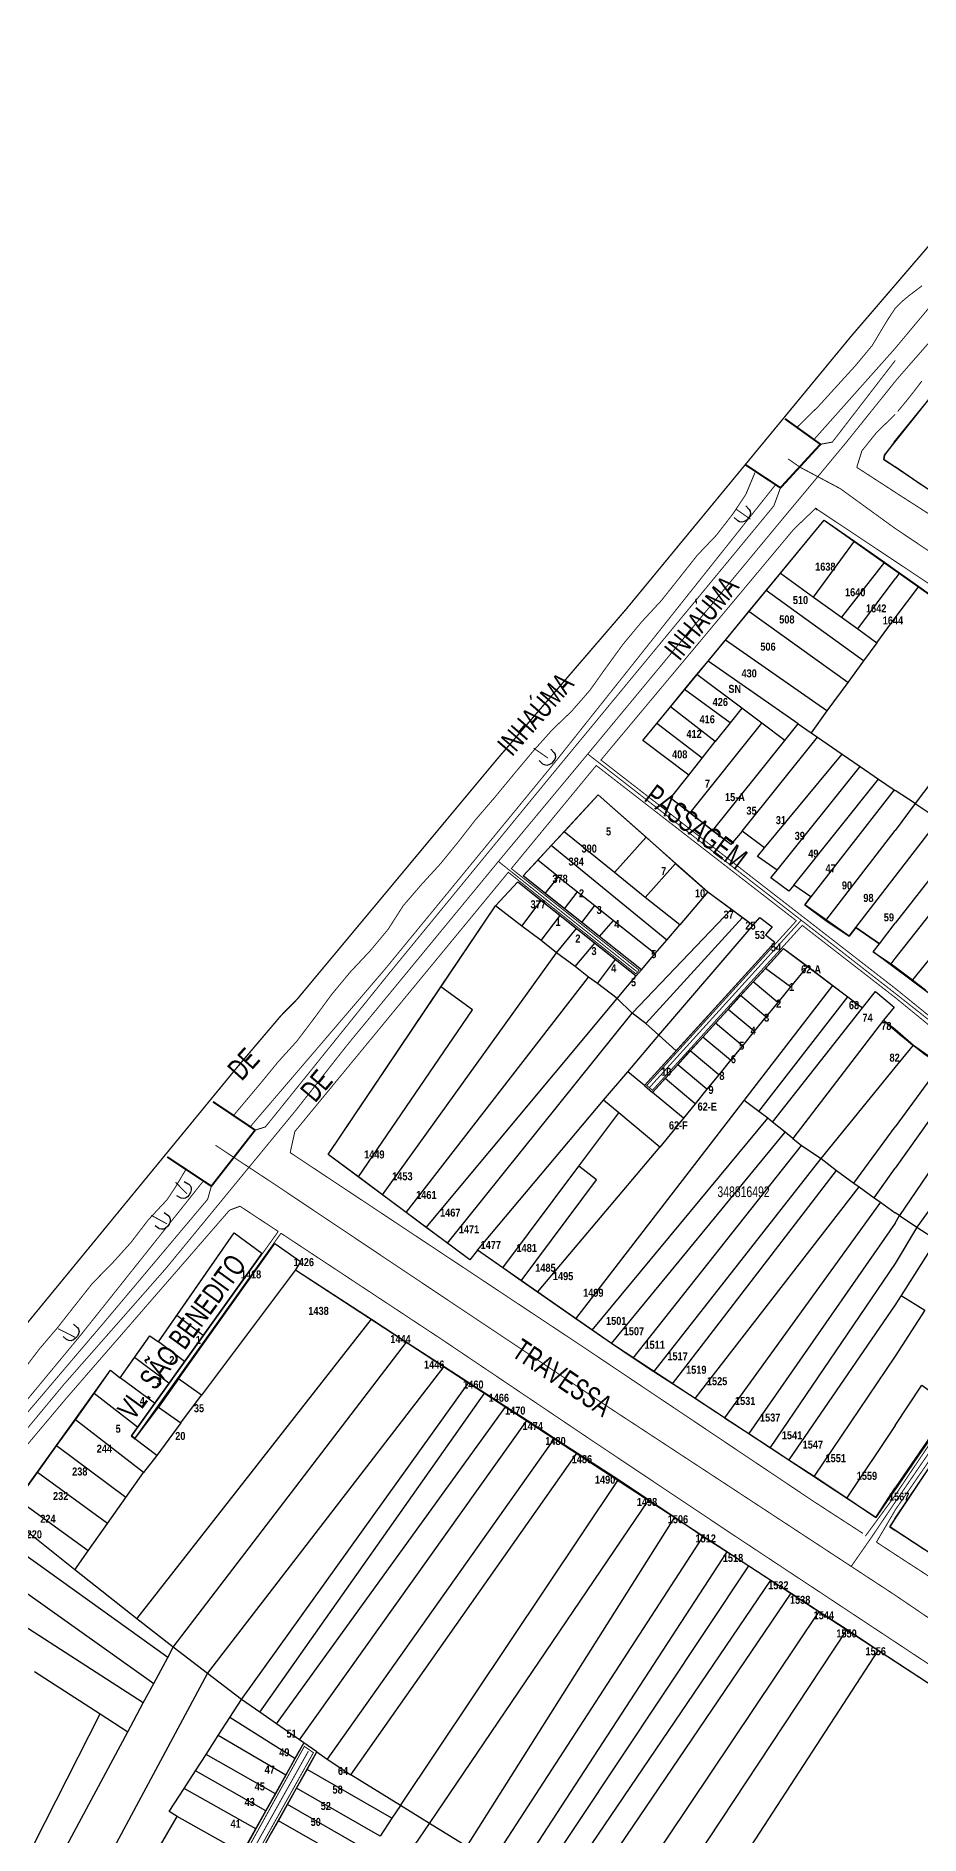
# Model space of a CAD drawing. Extents: x 203136 to 205923, y 4839890 to 4842982.
# Drawn here: x 203316.6 to 203482.3, y 4841082 to 4841419.2 of the extents above; entities that cross this region are included whole.
import ezdxf
from ezdxf.enums import TextEntityAlignment as Align

# ---------------------------------------------------------------- set-up
doc = ezdxf.new("R2010")
doc.units = 0
doc.header["$LTSCALE"] = 1.5
doc.header["$MEASUREMENT"] = 0
doc.linetypes.add('TRACO_13', pattern=[8, 5, -1, 1, -1])
doc.linetypes.add('TRACO_25', pattern=[8, 3, -1, 1, -1, 1, -1])
for name, color, linetype in [('CD_MALHA_LOTES', 40, 'CONTINUOUS'), ('CD_TXT_QUADRA', 7, 'CONTINUOUS'), ('HD-CANAIS', 7, 'CONTINUOUS'), ('HD-CURSO-PERENE', 170, 'CONTINUOUS'), ('HD-TXT-CANAIS', 7, 'CONTINUOUS'), ('LM-LIM-SETOR-FISCAL', 7, 'CONTINUOUS'), ('RU-QUADRAS', 210, 'CONTINUOUS'), ('SV-EIXO-RUA-N-PAV', 6, 'CONTINUOUS'), ('SV-EIXO-RUA-PAV', 20, 'CONTINUOUS'), ('SV-PONTE-BUEIRO', 249, 'CONTINUOUS'), ('SV-RUA-NAO-PAV-S-GUIA-C-GUIA', 7, 'CONTINUOUS'), ('SV-RUA-PAVIM-S-GUIA-C-GUIA', 7, 'CONTINUOUS'), ('SV-TXT-RUA-N-PAV-S-GUIA-C-GUIA', 7, 'CONTINUOUS'), ('SV-TXT-RUA-PAV-S-GUIA-C-GUIA', 7, 'CONTINUOUS'), ('Th_NmrPort', 1, 'CONTINUOUS')]:
    doc.layers.add(name, color=color, linetype=linetype)
doc.styles.add('3488-16-2D_TXTB$0$ARIAL', font='ARIAL.TTF')
doc.styles.add('ARIAL', font='ARIAL.TTF')
doc.styles.get("Standard").update_dxf_attribs({"font": 'swisscbo.ttf'})
doc.linetypes.add('Limite', pattern='A,20,-3,[130,ltypeshp.shx,S=6.35,R=0,X=0,Y=0],-3,20', length=46)

# ---------------------------------------------------------------- blocks, each defined once
blk = doc.blocks.new('COD119', base_point=(203449.96, 4841328.6))
at = {"layer": 'SV-PONTE-BUEIRO'}
blk.add_lwpolyline([(203448.45, 4841326.6), (203448.45, 4841327.433333), (203448.45, 4841327.558333), (203448.575833, 4841327.891667), (203448.8275, 4841328.266667), (203449.205, 4841328.475), (203449.708333, 4841328.6), (203450.211667, 4841328.6), (203450.715, 4841328.475), (203451.0925, 4841328.266667), (203451.344167, 4841327.891667), (203451.47, 4841327.558333), (203451.47, 4841327.433333), (203451.47, 4841326.6)], dxfattribs=at)

msp = doc.modelspace()

# ---------------------------------------------------------------- linework, layer by layer
at = {"layer": 'CD_MALHA_LOTES', "linetype": 'Continuous'}
for p, q in [((203477.47, 4841343.03), (203484.8, 4841352.12)), ((203482.53, 4841335.03), (203477.64, 4841338.39)), ((203477.65, 4841319.14), (203478.47, 4841318.55)), ((203478.47, 4841318.55), (203477.65, 4841317.44)), ((203478.47, 4841318.55), (203482.04, 4841315.98)), ((203477.65, 4841310.13), (203482.04, 4841315.98)), ((203500.06, 4841300.03), (203481.35, 4841275.3)), ((203481.35, 4841275.3), (203477.65, 4841277.74)), ((203481.35, 4841275.3), (203477.64, 4841270.26)), ((203481.35, 4841275.3), (203484.93, 4841272.95)), ((203490.45, 4841269.32), (203477.64, 4841252.91)), ((203477.64, 4841246.23), (203493.97, 4841267.01)), ((203498.51, 4841264.02), (203480.88, 4841242.26)), ((203480.88, 4841242.26), (203483.39, 4841240.35)), ((203477.64, 4841233), (203481.04, 4841230)), ((203477.64, 4841225.84), (203481.04, 4841230)), ((203481.04, 4841230), (203486.16, 4841226.4)), ((203486.16, 4841226.4), (203477.64, 4841214.69)), ((203488.55, 4841222.32), (203477.64, 4841206.96)), ((203496.79, 4841216.86), (203481.704233, 4841195.877161)), ((203481.62, 4841195.76), (203477.64, 4841189.12)), ((203481.704233, 4841195.877161), (203481.62, 4841195.76)), ((203478.74, 4841183.08), (203477.64, 4841181.35)), ((203478.74, 4841183.08), (203483.16, 4841180.35)), ((203483.16, 4841180.35), (203477.64, 4841171.74)), ((203477.64, 4841158.73), (203482.64, 4841166.28))]:
    msp.add_line(p, q, dxfattribs=at)
at = {"layer": 'CD_MALHA_LOTES', "linetype": 'Continuous', "flags": 128}
for points in [[(203477.47, 4841343.03), (203475.64, 4841340.59)], [(203475.64, 4841340.59), (203475.51, 4841339.79)], [(203475.51, 4841339.79), (203477.64, 4841338.39)], [(203456.13, 4841318.5), (203464.3, 4841328.43), (203470.01, 4841324.46)], [(203462.35, 4841314.01), (203470.01, 4841324.46)], [(203470.01, 4841324.46), (203475.62, 4841320.55)], [(203475.62, 4841320.55), (203467.57, 4841310.25)], [(203475.62, 4841320.55), (203477.65, 4841319.14)], [(203453.46, 4841315.24), (203456.13, 4841318.5)], [(203456.13, 4841318.5), (203462.35, 4841314.01)], [(203470.66, 4841308.02), (203477.65, 4841317.44)], [(203450.19, 4841311.27), (203453.46, 4841315.24)], [(203471.72, 4841302.04), (203453.46, 4841315.24)], [(203462.35, 4841314.01), (203467.57, 4841310.25)], [(203445.81, 4841305.94), (203450.19, 4841311.27)], [(203468.75, 4841297.97), (203450.19, 4841311.27)], [(203467.57, 4841310.25), (203470.66, 4841308.02)], [(203470.66, 4841308.02), (203474.22, 4841305.45)], [(203474.22, 4841305.45), (203477.65, 4841310.13)], [(203442.57, 4841302), (203445.81, 4841305.94)], [(203464.85, 4841292.66), (203445.81, 4841305.94)], [(203474.22, 4841305.45), (203471.72, 4841302.04)], [(203440.49, 4841299.47), (203442.57, 4841302)], [(203459.45, 4841290.26), (203442.57, 4841302)], [(203471.72, 4841302.04), (203468.75, 4841297.97)], [(203438.16, 4841296.65), (203440.49, 4841299.47)], [(203448.88, 4841293.21), (203440.49, 4841299.47)], [(203468.75, 4841297.97), (203464.85, 4841292.66)], [(203432.94, 4841290.29), (203435.52, 4841293.43)], [(203435.52, 4841293.43), (203438.16, 4841296.65)], [(203443.92, 4841286.93), (203435.52, 4841293.43)], [(203446.7, 4841290.44), (203438.16, 4841296.65)], [(203430.31, 4841287.09), (203432.94, 4841290.29)], [(203441.44, 4841283.78), (203432.94, 4841290.29)], [(203439.18, 4841273.57), (203452.65, 4841290.4)], [(203446.7, 4841290.44), (203443.92, 4841286.93)], [(203448.88, 4841293.21), (203446.7, 4841290.44)], [(203452.65, 4841290.4), (203448.88, 4841293.21)], [(203456.96, 4841287.15), (203452.65, 4841290.4)], [(203456.96, 4841287.15), (203459.45, 4841290.26)], [(203459.45, 4841290.26), (203461.87, 4841288.58)], [(203464.85, 4841292.66), (203461.87, 4841288.58)], [(203438.94, 4841280.62), (203430.31, 4841287.09)], [(203441.44, 4841283.78), (203443.92, 4841286.93)], [(203443.42, 4841270.21), (203456.96, 4841287.15)], [(203448.93, 4841270.15), (203463.05, 4841287.76)], [(203461.87, 4841288.58), (203463.05, 4841287.76)], [(203463.05, 4841287.76), (203467.67, 4841284.59)], [(203438.94, 4841280.62), (203441.44, 4841283.78)], [(203453.16, 4841266.98), (203467.67, 4841284.59)], [(203467.67, 4841284.59), (203471.07, 4841282.26)], [(203435.52, 4841276.29), (203438.94, 4841280.62)], [(203455.5, 4841262.8), (203471.07, 4841282.26)], [(203471.07, 4841282.26), (203474.5, 4841279.9)], [(203415.58, 4841270.03), (203421.95, 4841276.93)], [(203421.95, 4841276.93), (203430.94, 4841268.98)], [(203458.61, 4841260.03), (203474.5, 4841279.9)], [(203477.41, 4841277.9), (203461.85, 4841257.8)], [(203474.5, 4841279.9), (203477.41, 4841277.9)], [(203477.41, 4841277.9), (203477.65, 4841277.74)], [(203439.18, 4841273.57), (203435.52, 4841276.29)], [(203443.42, 4841270.21), (203439.18, 4841273.57)], [(203413.16, 4841267.41), (203415.58, 4841270.03)], [(203425.02, 4841262.35), (203415.58, 4841270.03)], [(203446.82, 4841267.65), (203443.42, 4841270.21)], [(203448.93, 4841270.15), (203446.82, 4841267.65)], [(203453.16, 4841266.98), (203448.93, 4841270.15)], [(203464.63, 4841253.41), (203477.64, 4841270.26)], [(203410.64, 4841264.69), (203413.16, 4841267.41)], [(203434.82, 4841249.7), (203413.16, 4841267.41)], [(203425.02, 4841262.35), (203430.94, 4841268.98)], [(203430.94, 4841268.98), (203436.47, 4841264.09)], [(203451.84, 4841265.38), (203453.16, 4841266.98)], [(203407.92, 4841261.74), (203410.64, 4841264.69)], [(203414.55, 4841261.58), (203410.64, 4841264.69)], [(203430.79, 4841257.71), (203436.47, 4841264.09)], [(203436.47, 4841264.09), (203442.53, 4841258.73)], [(203455.5, 4841262.8), (203451.84, 4841265.38)], [(203402.73, 4841256.12), (203406.9, 4841260.63)], [(203406.9, 4841260.63), (203411.26, 4841257.16)], [(203412.06, 4841258.45), (203407.92, 4841261.74)], [(203412.06, 4841258.45), (203414.55, 4841261.58)], [(203414.55, 4841261.58), (203418.12, 4841258.74)], [(203430.79, 4841257.71), (203425.02, 4841262.35)], [(203454.33, 4841261.35), (203455.5, 4841262.8)], [(203457.73, 4841258.86), (203454.33, 4841261.35)], [(203458.61, 4841260.03), (203457.73, 4841258.86)], [(203461.85, 4841257.8), (203458.61, 4841260.03)], [(203470.26, 4841252.09), (203477.64, 4841261.65)], [(203407.66, 4841252.29), (203411.26, 4841257.16)], [(203411.26, 4841257.16), (203414.84, 4841254.32)], [(203415.65, 4841255.59), (203412.06, 4841258.45)], [(203415.65, 4841255.59), (203418.12, 4841258.74)], [(203418.12, 4841258.74), (203421.34, 4841256.19)], [(203437.28, 4841252.57), (203430.79, 4841257.71)], [(203442.53, 4841258.73), (203437.28, 4841252.57)], [(203442.53, 4841258.73), (203446.93, 4841255.51)], [(203461.85, 4841257.8), (203460.71, 4841256.33)], [(203392.5, 4841240.93), (203402.73, 4841256.12)], [(203407.66, 4841252.29), (203402.73, 4841256.12)], [(203411.27, 4841249.63), (203414.84, 4841254.32)], [(203414.84, 4841254.32), (203417.94, 4841251.86)], [(203418.9, 4841253.01), (203415.65, 4841255.59)], [(203418.9, 4841253.01), (203421.34, 4841256.19)], [(203422.24, 4841250.36), (203418.9, 4841253.01)], [(203421.34, 4841256.19), (203424.84, 4841253.4)], [(203422.24, 4841250.36), (203424.84, 4841253.4)], [(203424.84, 4841253.4), (203432.67, 4841247.18)], [(203428.36, 4841235.99), (203446.93, 4841255.51)], [(203430.89, 4841234.05), (203449.03, 4841253.96)], [(203446.93, 4841255.51), (203449.03, 4841253.96)], [(203449.03, 4841253.96), (203451, 4841252.5)], [(203451, 4841252.5), (203452.24, 4841253.96)], [(203452.24, 4841253.96), (203454.57, 4841252.19)], [(203460.71, 4841256.33), (203464.63, 4841253.41)], [(203464.63, 4841253.41), (203468.99, 4841250.46)], [(203411.27, 4841249.63), (203407.66, 4841252.29)], [(203414.16, 4841247.31), (203411.27, 4841249.63)], [(203414.16, 4841247.31), (203417.94, 4841251.86)], [(203417.94, 4841251.86), (203421.36, 4841249.14)], [(203430.07, 4841244.13), (203422.24, 4841250.36)], [(203432.67, 4841247.18), (203434.82, 4841249.7)], [(203433.36, 4841231.87), (203451, 4841252.5)], [(203434.82, 4841249.7), (203437.28, 4841252.57)], [(203454.57, 4841252.19), (203453.3, 4841250.67)], [(203453.3, 4841250.67), (203455.06, 4841249.33)], [(203468.99, 4841250.46), (203470.26, 4841252.09)], [(203470.26, 4841252.09), (203474.7, 4841249.03)], [(203474.7, 4841249.03), (203477.64, 4841252.91)], [(203381.55, 4841201.97), (203414.16, 4841247.31)], [(203417.69, 4841244.75), (203414.16, 4841247.31)], [(203417.69, 4841244.75), (203421.36, 4841249.14)], [(203421.36, 4841249.14), (203425.22, 4841246.07)], [(203430.07, 4841244.13), (203432.67, 4841247.18)], [(203455.06, 4841249.33), (203436.57, 4841228.96)], [(203453.3, 4841244.41), (203456.68, 4841248.13)], [(203456.68, 4841248.13), (203461.17, 4841244.84)], [(203473.53, 4841247.5), (203474.7, 4841249.03)], [(203473.53, 4841247.5), (203476.89, 4841245.23)], [(203476.89, 4841245.23), (203477.64, 4841246.23)], [(203420.15, 4841242.75), (203417.69, 4841244.75)], [(203421.86, 4841241.58), (203425.22, 4841246.07)], [(203425.22, 4841246.07), (203429.1, 4841242.99)], [(203425.5, 4841238.77), (203429.1, 4841242.99)], [(203429.1, 4841242.99), (203430.07, 4841244.13)], [(203451.02, 4841241.9), (203453.3, 4841244.41)], [(203458, 4841240.96), (203453.3, 4841244.41)], [(203461.17, 4841244.84), (203458, 4841240.96)], [(203461.17, 4841244.84), (203465.95, 4841241.21)], [(203476.89, 4841245.23), (203477.64, 4841244.73)], [(203377.05, 4841205.33), (203371.38, 4841209.55), (203392.5, 4841240.93)], [(203385.97, 4841198.68), (203420.15, 4841242.75)], [(203398.39, 4841236.65), (203392.5, 4841240.93)], [(203421.86, 4841241.58), (203420.15, 4841242.75)], [(203425.5, 4841238.77), (203421.86, 4841241.58)], [(203448.66, 4841239.3), (203451.02, 4841241.9)], [(203449.32, 4841219.63), (203465.95, 4841241.21)], [(203455.63, 4841238.04), (203451.02, 4841241.9)], [(203458, 4841240.96), (203455.63, 4841238.04)], [(203465.95, 4841241.21), (203468.75, 4841239.09)], [(203471.51, 4841237), (203473.92, 4841240.06), (203477.43, 4841237.11), (203475.42, 4841234.68)], [(203377.05, 4841205.33), (203398.39, 4841236.65)], [(203389.74, 4841195.87), (203425.5, 4841238.77)], [(203428.36, 4841235.99), (203425.5, 4841238.77)], [(203443.95, 4841234.12), (203446.31, 4841236.71)], [(203446.31, 4841236.71), (203448.66, 4841239.3)], [(203451.21, 4841232.62), (203446.31, 4841236.71)], [(203453.42, 4841235.33), (203448.66, 4841239.3)], [(203452.1, 4841217.56), (203468.75, 4841239.09)], [(203455.63, 4841238.04), (203453.42, 4841235.33)], [(203454.67, 4841215.59), (203471.51, 4841237)], [(203468.75, 4841239.09), (203471.51, 4841237)], [(203393.74, 4841192.88), (203428.36, 4841235.99)], [(203430.89, 4841234.05), (203428.36, 4841235.99)], [(203433.36, 4841231.87), (203430.89, 4841234.05)], [(203441.6, 4841231.53), (203443.95, 4841234.12)], [(203449, 4841229.91), (203443.95, 4841234.12)], [(203453.42, 4841235.33), (203451.21, 4841232.62)], [(203475.42, 4841234.68), (203458.44, 4841212.54)], [(203475.42, 4841234.68), (203477.64, 4841233)], [(203427.52, 4841225.04), (203433.36, 4841231.87)], [(203436.57, 4841228.96), (203433.36, 4841231.87)], [(203439.24, 4841228.93), (203441.6, 4841231.53)], [(203446.79, 4841227.19), (203441.6, 4841231.53)], [(203449, 4841229.91), (203446.79, 4841227.19)], [(203451.21, 4841232.62), (203449, 4841229.91)], [(203436.57, 4841228.96), (203430.64, 4841222.44)], [(203434.53, 4841223.75), (203436.89, 4841226.34)], [(203436.89, 4841226.34), (203439.24, 4841228.93)], [(203442.36, 4841221.77), (203436.89, 4841226.34)], [(203444.57, 4841224.48), (203439.24, 4841228.93)], [(203446.79, 4841227.19), (203444.57, 4841224.48)], [(203422.98, 4841219.72), (203427.52, 4841225.04)], [(203430.64, 4841222.44), (203427.52, 4841225.04)], [(203432.18, 4841221.15), (203434.53, 4841223.75)], [(203440.15, 4841219.05), (203434.53, 4841223.75)], [(203444.57, 4841224.48), (203442.36, 4841221.77)], [(203463.74, 4841208.76), (203477.64, 4841225.84)], [(203399.34, 4841191.59), (203422.98, 4841219.72)], [(203417.79, 4841178.71), (203449.32, 4841219.63)], [(203425.84, 4841217.33), (203422.98, 4841219.72)], [(203430.64, 4841222.44), (203432.18, 4841221.15)], [(203437.94, 4841216.34), (203432.18, 4841221.15)], [(203442.36, 4841221.77), (203440.15, 4841219.05)], [(203452.1, 4841217.56), (203449.32, 4841219.63)], [(203418.37, 4841207.35), (203425.84, 4841217.33)], [(203420.85, 4841176.58), (203453.79, 4841216.31)], [(203433.52, 4841210.91), (203425.84, 4841217.33)], [(203437.94, 4841216.34), (203433.52, 4841210.91)], [(203440.15, 4841219.05), (203437.94, 4841216.34)], [(203453.79, 4841216.31), (203452.1, 4841217.56)], [(203454.67, 4841215.59), (203453.79, 4841216.31)], [(203424.44, 4841174.07), (203457.04, 4841213.68)], [(203457.04, 4841213.68), (203454.67, 4841215.59)], [(203458.44, 4841212.54), (203457.04, 4841213.68)], [(203458.44, 4841212.54), (203460.06, 4841211.23)], [(203469.88, 4841204.17), (203477.64, 4841214.69)], [(203410.61, 4841183.72), (203433.52, 4841210.91)], [(203428.52, 4841171.34), (203460.06, 4841211.23)], [(203460.06, 4841211.23), (203463.74, 4841208.76)], [(203404.09, 4841188.27), (203418.37, 4841207.35)], [(203421.68, 4841204.75), (203418.37, 4841207.35)], [(203432.38, 4841168.82), (203463.74, 4841208.76)], [(203435.92, 4841166.52), (203466.61, 4841206.52)], [(203463.74, 4841208.76), (203466.61, 4841206.52)], [(203466.61, 4841206.52), (203469.88, 4841204.17)], [(203473.7, 4841201.43), (203477.64, 4841206.96)], [(203381.55, 4841201.97), (203377.05, 4841205.33)], [(203407.55, 4841185.86), (203421.68, 4841204.75)], [(203440.15, 4841163.76), (203470.86, 4841203.47)], [(203469.88, 4841204.17), (203470.86, 4841203.47)], [(203470.86, 4841203.47), (203473.7, 4841201.43)], [(203385.97, 4841198.68), (203381.55, 4841201.97)], [(203474.9, 4841200.56), (203445.67, 4841160.16)], [(203473.7, 4841201.43), (203474.9, 4841200.56)], [(203474.9, 4841200.56), (203477.64, 4841198.59)], [(203389.74, 4841195.87), (203385.97, 4841198.68)], [(203393.74, 4841192.88), (203389.74, 4841195.87)], [(203477.64, 4841196.65), (203450.18, 4841157.22)], [(203342.98, 4841179.32), (203353.75, 4841194.83)], [(203343.35, 4841167.47), (203361.38, 4841192.83)], [(203353.75, 4841194.83), (203358.97, 4841191.01)], [(203361.38, 4841192.83), (203366.21, 4841189.45)], [(203397.93, 4841189.77), (203393.74, 4841192.88)], [(203358.97, 4841191.01), (203347.94, 4841175.61)], [(203366.21, 4841189.45), (203365.22, 4841187.89)], [(203399.34, 4841191.59), (203397.93, 4841189.77)], [(203404.09, 4841188.27), (203399.34, 4841191.59)], [(203477.64, 4841189.12), (203454.2, 4841154.6)], [(203365.22, 4841187.89), (203347.64, 4841164.42)], [(203365.22, 4841187.89), (203379.49, 4841178.63)], [(203407.55, 4841185.86), (203404.09, 4841188.27)], [(203410.61, 4841183.72), (203407.55, 4841185.86)], [(203417.79, 4841178.71), (203410.61, 4841183.72)], [(203339.55, 4841174.39), (203342.98, 4841179.32)], [(203347.94, 4841175.61), (203342.98, 4841179.32)], [(203477.64, 4841181.35), (203457.71, 4841152.31)], [(203335.08, 4841171.48), (203337.95, 4841175.53)], [(203335.51, 4841122.49), (203379.49, 4841178.63)], [(203337.95, 4841175.53), (203339.55, 4841174.39)], [(203347.94, 4841175.61), (203344.45, 4841170.73)], [(203379.49, 4841178.63), (203386.06, 4841174.37)], [(203420.85, 4841176.58), (203417.79, 4841178.71)], [(203424.44, 4841174.07), (203420.85, 4841176.58)], [(203344.45, 4841170.73), (203339.55, 4841174.39)], [(203342.33, 4841117.2), (203386.06, 4841174.37)], [(203386.06, 4841174.37), (203393.12, 4841169.79)], [(203428.52, 4841171.34), (203424.44, 4841174.07)], [(203327.49, 4841164.71), (203330.59, 4841169.09)], [(203330.59, 4841169.09), (203332.37, 4841167.64)], [(203332.37, 4841167.64), (203335.08, 4841171.48)], [(203341.53, 4841166.65), (203335.08, 4841171.48)], [(203344.45, 4841170.73), (203341.53, 4841166.65)], [(203348.75, 4841112.23), (203393.12, 4841169.79)], [(203393.12, 4841169.79), (203397.72, 4841166.8)], [(203432.38, 4841168.82), (203428.52, 4841171.34)], [(203435.92, 4841166.52), (203432.38, 4841168.82)], [(203477.64, 4841171.74), (203462.42, 4841149.24)], [(203338.84, 4841162.89), (203332.37, 4841167.64)], [(203341.53, 4841166.65), (203338.84, 4841162.89)], [(203343.35, 4841167.47), (203339.57, 4841162.19)], [(203347.64, 4841164.42), (203343.35, 4841167.47)], [(203355.13, 4841107.37), (203397.72, 4841166.8)], [(203397.72, 4841166.8), (203400.7, 4841164.87)], [(203440.15, 4841163.76), (203435.92, 4841166.52)], [(203324.02, 4841159.81), (203327.49, 4841164.71)], [(203335.64, 4841158.42), (203327.49, 4841164.71)], [(203335.17, 4841156.26), (203339.57, 4841162.19)], [(203338.84, 4841162.89), (203335.64, 4841158.42)], [(203339.57, 4841162.19), (203343.74, 4841159.22)], [(203343.74, 4841159.22), (203347.64, 4841164.42)], [(203358.56, 4841104.99), (203400.7, 4841164.87)], [(203361.67, 4841102.83), (203404.64, 4841162.31)], [(203400.7, 4841164.87), (203404.64, 4841162.31)], [(203404.64, 4841162.31), (203408.65, 4841159.71)], [(203445.67, 4841160.16), (203440.15, 4841163.76)], [(203320.47, 4841154.89), (203324.02, 4841159.81)], [(203336.79, 4841149.95), (203324.02, 4841159.81)], [(203343.74, 4841159.22), (203339.24, 4841153.12)], [(203366, 4841099.82), (203408.65, 4841159.71)], [(203408.65, 4841159.71), (203413.79, 4841156.38)], [(203445.67, 4841160.16), (203450.18, 4841157.22)], [(203477.64, 4841158.73), (203468.58, 4841145.17)], [(203335.64, 4841158.42), (203334.47, 4841156.79)], [(203334.47, 4841156.79), (203335.17, 4841156.26)], [(203339.24, 4841153.12), (203335.17, 4841156.26)], [(203413.79, 4841156.38), (203371.21, 4841096.21)], [(203413.79, 4841156.38), (203418.06, 4841153.6)], [(203450.18, 4841157.22), (203454.2, 4841154.6)], [(203316.89, 4841149.93), (203320.47, 4841154.89)], [(203333.48, 4841145.24), (203320.47, 4841154.89)], [(203339.24, 4841153.12), (203336.79, 4841149.95)], [(203375.6, 4841093.25), (203418.06, 4841153.6)], [(203418.06, 4841153.6), (203425.78, 4841148.59)], [(203454.2, 4841154.6), (203457.71, 4841152.31)], [(203457.71, 4841152.31), (203462.42, 4841149.24)], [(203313.2, 4841144.81), (203316.89, 4841149.93)], [(203330.02, 4841140.37), (203316.89, 4841149.93)], [(203333.48, 4841145.24), (203336.79, 4841149.95)], [(203384.9, 4841087.52), (203425.78, 4841148.59)], [(203425.78, 4841148.59), (203431.48, 4841144.77)], [(203462.42, 4841149.24), (203468.58, 4841145.17)], [(203330.02, 4841140.37), (203333.48, 4841145.24)], [(203468.58, 4841145.17), (203473.99, 4841141.5)], [(203473.99, 4841141.5), (203477.64, 4841147.03)], [(203323.87, 4841131.68), (203311.11, 4841141.91)], [(203326.4, 4841135.26), (203313.2, 4841144.81)], [(203390.37, 4841084.15), (203431.48, 4841144.77)], [(203431.48, 4841144.77), (203436.31, 4841141.52)], [(203341.3, 4841115.27), (203308.74, 4841138.63)], [(203326.4, 4841135.26), (203330.02, 4841140.37)], [(203397.36, 4841079.84), (203436.31, 4841141.52)], [(203436.31, 4841141.52), (203441.66, 4841137.93)], [(203477.59, 4841141.21), (203476.6, 4841139.74)], [(203476.6, 4841139.74), (203477.64, 4841139.03)], [(203323.87, 4841131.68), (203326.4, 4841135.26)], [(203402.09, 4841076.93), (203441.66, 4841137.93)], [(203406.53, 4841074.18), (203446.14, 4841135.04)], [(203441.66, 4841137.93), (203446.14, 4841135.04)], [(203446.14, 4841135.04), (203450.19, 4841132.42)], [(203305.27, 4841134.13), (203338.69, 4841110.4)], [(203335.51, 4841122.49), (203323.87, 4841131.68)], [(203410.04, 4841072.02), (203450.19, 4841132.42)], [(203450.19, 4841132.42), (203454.35, 4841129.73)], [(203336.73, 4841106.75), (203301.62, 4841129.37)], [(203413.62, 4841069.67), (203454.35, 4841129.73)], [(203454.35, 4841129.73), (203458.13, 4841127.28)], [(203417.35, 4841067.16), (203458.13, 4841127.28)], [(203458.13, 4841127.28), (203463.41, 4841123.88)], [(203342.33, 4841117.2), (203335.51, 4841122.49)], [(203422.89, 4841063.44), (203463.41, 4841123.88)], [(203463.41, 4841123.88), (203468.64, 4841120.51)], [(203428.45, 4841059.7), (203468.64, 4841120.51)], [(203468.64, 4841120.51), (203474.45, 4841116.61)], [(203338.69, 4841110.4), (203341.3, 4841115.27)], [(203341.3, 4841115.27), (203342.33, 4841117.2)], [(203348.75, 4841112.23), (203342.33, 4841117.2)], [(203474.45, 4841116.61), (203439.02, 4841062.15)], [(203474.45, 4841116.61), (203498.002256, 4841101.172595)], [(203315.65, 4841050.55), (203348.75, 4841112.23)], [(203316.34, 4841112.62), (203328.62, 4841104.68)], [(203355.13, 4841107.37), (203348.75, 4841112.23)], [(203336.73, 4841106.75), (203338.69, 4841110.4)], [(203305.94, 4841060.13), (203328.62, 4841104.68)], [(203328.62, 4841104.68), (203333.82, 4841101.33)], [(203333.82, 4841101.33), (203336.73, 4841106.75)], [(203352.96, 4841104), (203355.13, 4841107.37)], [(203358.56, 4841104.99), (203355.13, 4841107.37)], [(203361.67, 4841102.83), (203358.56, 4841104.99)], [(203310.52, 4841057.91), (203333.82, 4841101.33)], [(203350.78, 4841100.62), (203352.96, 4841104)], [(203365.14, 4841096.31), (203352.96, 4841104)], [(203366, 4841099.82), (203361.67, 4841102.83)], [(203348.49, 4841097.07), (203350.78, 4841100.62)], [(203363.42, 4841093.2), (203350.78, 4841100.62)], [(203366.79, 4841099.27), (203365.14, 4841096.31)], [(203366.79, 4841099.27), (203366, 4841099.82)], [(203369.25, 4841097.56), (203366.79, 4841099.27)], [(203346.52, 4841094), (203348.49, 4841097.07)], [(203361.48, 4841089.7), (203348.49, 4841097.07)], [(203365.14, 4841096.31), (203363.42, 4841093.2)], [(203367.41, 4841094.27), (203369.25, 4841097.56)], [(203369.25, 4841097.56), (203371.21, 4841096.21)], [(203371.21, 4841096.21), (203375.6, 4841093.25)], [(203344.39, 4841090.71), (203346.52, 4841094)], [(203359.71, 4841086.51), (203346.52, 4841094)], [(203363.42, 4841093.2), (203361.48, 4841089.7)], [(203365.46, 4841090.77), (203367.41, 4841094.27)], [(203383.32, 4841085.13), (203367.41, 4841094.27)], [(203384.9, 4841087.52), (203375.6, 4841093.25)], [(203341.6, 4841086.37), (203344.39, 4841090.71)], [(203357.83, 4841083.14), (203344.39, 4841090.71)], [(203361.48, 4841089.7), (203359.71, 4841086.51)], [(203363.76, 4841087.72), (203365.46, 4841090.77)], [(203381.12, 4841081.78), (203365.46, 4841090.77)], [(203334.62, 4841070.92), (203343.07, 4841085.47)], [(203343.07, 4841085.47), (203341.6, 4841086.37)], [(203355.3, 4841078.57), (203343.07, 4841085.47)], [(203359.71, 4841086.51), (203357.83, 4841083.14)], [(203360.34, 4841081.61), (203362.05, 4841084.66)], [(203362.05, 4841084.66), (203363.76, 4841087.72)], [(203377.27, 4841075.92), (203362.05, 4841084.66)], [(203379.2, 4841078.85), (203363.76, 4841087.72)], [(203383.32, 4841085.13), (203381.12, 4841081.78)], [(203384.9, 4841087.52), (203383.32, 4841085.13)], [(203390.37, 4841084.15), (203384.9, 4841087.52)], [(203357.83, 4841083.14), (203355.3, 4841078.57)], [(203387.56, 4841080.01), (203390.37, 4841084.15)], [(203397.36, 4841079.84), (203390.37, 4841084.15)]]:
    msp.add_lwpolyline(points, dxfattribs=at)
at = {"layer": 'CD_MALHA_LOTES', "linetype": 'Continuous'}
for points in [[(203482.04, 4841315.98), (203491.19, 4841309.41), (203489.49, 4841306.86), (203500.06, 4841300.03)], [(203477.64, 4841261.65), (203485.88, 4841272.32)], [(203477.64, 4841244.73), (203480.88, 4841242.26)], [(203492.92, 4841219.42), (203478.42, 4841198.08)], [(203478.42, 4841198.08), (203477.64, 4841198.59)], [(203477.64, 4841196.65), (203478.42, 4841198.08)], [(203478.42, 4841198.08), (203481.704233, 4841195.877161)], [(203481.704233, 4841195.877161), (203485.35, 4841193.51)], [(203485.35, 4841193.51), (203478.74, 4841183.08)], [(203482.64, 4841166.28), (203488.11, 4841162.36), (203477.64, 4841147.03)], [(203477.59, 4841141.21), (203489, 4841158.26)], [(203483.05, 4841135.51), (203477.64, 4841139.03)]]:
    msp.add_lwpolyline(points, dxfattribs=at)
at = {"layer": 'HD-CANAIS', "const_width": 0.18}
msp.add_lwpolyline([(203477.646172, 4841360.651328), (203521.431461, 4841413.041139), (203546.201511, 4841442.314835), (203560.94, 4841456.42)], dxfattribs=at)
at = {"layer": 'HD-CANAIS', "linetype": 'Continuous', "const_width": 0.18}
for points in [[(203462.49, 4841343.62), (203477.65, 4841360.65)], [(203455.15, 4841334.98), (203414.01, 4841283.22), (203382.09, 4841244.34), (203356.81, 4841214.78)], [(203447.81, 4841330.48), (203450.5, 4841328.6)], [(203409.88, 4841285.69), (203412.57, 4841283.81)], [(203347.86, 4841204.4), (203324.99, 4841175.67), (203293.54, 4841137.68), (203260.43, 4841097.71), (203249.73, 4841085.54)], [(203344.92, 4841202.17), (203342.77, 4841204.33)], [(203341.16, 4841196.52), (203338.2, 4841198.14)], [(203323.94, 4841175.27), (203320.71, 4841176.89)]]:
    msp.add_lwpolyline(points, dxfattribs=at)
at = {"layer": 'HD-CURSO-PERENE', "const_width": 0.18}
msp.add_lwpolyline([(203482.668008, 4841372.353722), (203481.472692, 4841371.444019), (203480.27373, 4841370.537413), (203478.85, 4841369.36), (203477.65, 4841368.15)], dxfattribs=at)
at = {"layer": 'HD-CURSO-PERENE', "linetype": 'Continuous', "const_width": 0.18}
for points in [[(203477.65, 4841368.15), (203476.19, 4841365.93), (203473.32, 4841361.15), (203470.14, 4841357.33), (203463.27, 4841349.78), (203459.22, 4841345.81)], [(203353.67, 4841216.88), (203358.55, 4841222.69), (203362.01, 4841226.91), (203365.5, 4841230.76), (203368.84, 4841235.18), (203372.08, 4841239.59), (203375.52, 4841243.73), (203379.28, 4841247.74), (203382.6, 4841251.72), (203385.42, 4841256.13), (203388.84, 4841260.11), (203392.4, 4841264), (203395.79, 4841268.16), (203398.97, 4841272.25), (203402.64, 4841276.52), (203406.41, 4841281.1), (203409.86, 4841285.21), (203413.37, 4841289.13), (203417.01, 4841292.62), (203420.45, 4841296.57), (203423.35, 4841300.65), (203426.59, 4841305.11), (203430.14, 4841309.38), (203433.84, 4841313.38), (203437.25, 4841317.67), (203440.53, 4841321.83), (203444.1, 4841325.57), (203447.24, 4841329.62), (203449.66, 4841333.28), (203451.36, 4841337.34)], [(203344.72, 4841206.74), (203342.72, 4841203.36), (203341.19, 4841201.06), (203337.66, 4841197.27), (203334.41, 4841193.03), (203330.93, 4841189.17), (203327.19, 4841185.37), (203323.77, 4841181.05), (203320.67, 4841177.09), (203317.16, 4841172.96), (203313.81, 4841168.54)]]:
    msp.add_lwpolyline(points, dxfattribs=at)
at = {"layer": 'LM-LIM-SETOR-FISCAL', "linetype": 'Limite', "ltscale": 0.1, "flags": 128}
for points in [[(203469.377234, 4841362.89061, 0.25, 0.25, 0), (203519.491753, 4841421.251163, 0.25, 0.25, 0), (203539.040039, 4841445.453803, 0.25, 0.25, 0), (203552.611299, 4841461.387824, 0.25, 0.25, 0), (203566.238133, 4841484.68956, 0.25, 0.25, 0), (203609.99, 4841529.19, 0.25, 0.25, 0), (203632, 4841555.03, 0.25, 0.25, 0), (203660.44, 4841587.64, 0.25, 0.25, 0), (203674.06, 4841602.04, 0.25, 0.25, 0), (203710.04, 4841645.13, 0.25, 0.25, 0), (203742.06, 4841682.63, 0.25, 0.25, 0), (203749.59, 4841692.3, 0.25, 0.25, 0), (203765.8, 4841714.59, 0.25, 0.25, 0), (203770.437717, 4841723.305383, 0.25, 0.25, 0), (203714.413653, 4841762.64358, 0.25, 0.25, 0), (203723.585168, 4841777.541949, 0.25, 0.25, 0), (203744.064325, 4841808.260684, 0.25, 0.25, 0), (203754.769339, 4841823.620052, 0.25, 0.25, 0), (203763.612611, 4841832.928759, 0.25, 0.25, 0), (203773.572638, 4841842.432366, 0.25, 0.25, 0), (203784.091768, 4841852.942481, 0.25, 0.25, 0), (203799.86552, 4841866.904972, 0.25, 0.25, 0), (203809.371409, 4841877.624378, 0.25, 0.25, 0), (203820.293068, 4841888.950542, 0.25, 0.25, 0), (203834.046268, 4841882.073942, 0.25, 0.25, 0), (204046.7661, 4842201.182221, 0.25, 0.25, 0), (204178.512752, 4842399.235913, 0.25, 0.25, 0), (204339.269682, 4842642.311478, 0.25, 0.25, 0), (204394.703106, 4842727.956118, 0.25, 0.25, 0), (204455.679872, 4842818.312599, 0.25, 0.25, 0), (204552.409898, 4842958.280115, 0.18, 0.18, 0), (204552.411197, 4842958.281995, 0.25, 0.25, 0), (204552.409898, 4842958.280115, 0.25, 0.25, 0), (204552.41, 4842958.28, 0.25, 0.25, 0), (204636.88, 4842865.48, 0.25, 0.25, 0), (204802.20702, 4842671.508044, 0.25, 0.25, 0), (204837.727029, 4842630.149129, 0.25, 0.25, 0), (205008.271732, 4842430.409897, 0.25, 0.25, 0), (205138.673959, 4842279.328213, 0.25, 0.25, 0), (205174.437256, 4842238.699161, 0.25, 0.25, 0), (205203.631784, 4842204.152303, 0.25, 0.25, 0), (205240.124945, 4842163.766539, 0.25, 0.25, 0), (205267.85, 4842136.34, 0.25, 0.25, 0), (205295.915353, 4842071.881893, 0.25, 0.25, 0), (205307.647026, 4842046.742594, 0.25, 0.25, 0), (205351.13, 4841954.04, 0.25, 0.25, 0), (205379.26, 4841896.27, 0.25, 0.25, 0), (205405.061808, 4841844.580735, 0.25, 0.25, 0), (205438.77, 4841777.24, 0.25, 0.25, 0), (205460.65, 4841701.79, 0.25, 0.25, 0), (205500.37, 4841613.55, 0.25, 0.25, 0), (205574.15, 4841463.73, 0.25, 0.25, 0), (205576.19, 4841458.65, 0.25, 0.25, 0), (205586.52, 4841433.19, 0.25, 0.25, 0), (205615.29, 4841364.14, 0.25, 0.25, 0), (205647.73668, 4841231.470751, 0.25, 0.25, 0), (205655.460047, 4841210.753747, 0.25, 0.25, 0), (205675.209194, 4841159.41187, 0.25, 0.25, 0), (205690.04619, 4841124.071091, 0.25, 0.25, 0), (205704.679922, 4841088.324092, 0.25, 0.25, 0), (205713.35, 4841065.22, 0.25, 0.25, 0), (205719.94, 4841049.35, 0.25, 0.25, 0), (205719.957412, 4841049.304741, 0, 0, 0), (205790.360912, 4840892.191443, 0, 0, 0)], [(203475.135573, 4840329.934313, 0, 0, 0), (203474.579792, 4840350.003599, 0, 0, 0), (203472.86, 4840432.16, 0, 0, 0), (203471.63, 4840468.15, 0, 0, 0), (203471.41, 4840488.85, 0, 0, 0), (203470.17, 4840544.5, 0, 0, 0), (203469.56, 4840568.38, 0, 0, 0), (203468.09, 4840599.73, 0, 0, 0), (203466.97, 4840618.63, 0, 0, 0), (203464.86, 4840648.33, 0, 0, 0), (203464.16, 4840661.6, 0, 0, 0), (203462.71, 4840682.53, 0, 0, 0), (203465.61, 4840699.21, 0, 0, 0), (203471, 4840721.18, 0, 0, 0), (203474.31, 4840734.24, 0, 0, 0), (203466.228425, 4840738.936934, 0, 0, 0), (203456.425567, 4840745.723528, 0, 0, 0), (203446.999741, 4840751.379023, 0, 0, 0), (203399.493583, 4840784.557927, 0, 0, 0), (203320.11, 4840837.04, 0, 0, 0), (203172.09, 4840937.54, 0, 0, 0), (203136.150501, 4840962.144443, 0.18, 0.18, 0), (203135.99, 4840961.95, 0.25, 0.25, 0), (203136.150501, 4840962.144443, 0.25, 0.25, 0), (203208.15, 4841049.37, 0.25, 0.25, 0), (203214.58, 4841056.99, 0.25, 0.25, 0), (203230.64, 4841076.99, 0.25, 0.25, 0), (203247.78, 4841096.86, 0.25, 0.25, 0), (203258.81, 4841109.92, 0.25, 0.25, 0), (203274.25, 4841129.45, 0.25, 0.25, 0), (203287.11, 4841144.04, 0.25, 0.25, 0), (203301.6, 4841161.63, 0.25, 0.25, 0), (203354.19, 4841225.72, 0.25, 0.25, 0), (203362.5, 4841235.52, 0.25, 0.25, 0), (203365.55, 4841238.62, 0.25, 0.25, 0), (203402.98, 4841283.56, 0.25, 0.25, 0), (203427.2, 4841311.72, 0.25, 0.25, 0), (203469.377234, 4841362.89061, 0.25, 0.25, 0)]]:
    msp.add_lwpolyline(points, format="xyseb", dxfattribs=at)
at = {"layer": 'RU-QUADRAS', "color": 6, "linetype": 'Continuous'}
for points in [[(203730.58, 4841169.56), (203642.52, 4841224.65), (203643.43, 4841226.28), (203580.64, 4841266.24), (203561.86, 4841280.14), (203552, 4841288.93), (203540.27, 4841296.12), (203475.51, 4841339.79), (203475.64, 4841340.59), (203488.56, 4841356.85), (203489.87, 4841355.99), (203493.22, 4841360.46), (203489.84, 4841362.97), (203493.46, 4841367.4), (203497.53, 4841364.45), (203515.68, 4841386.52), (203514.65, 4841387.39), (203524.7, 4841400.7), (203528.56, 4841402.91), (203546.36, 4841422.84)], [(203494.61, 4841231.78), (203473.53, 4841247.5), (203474.7, 4841249.03), (203470.26, 4841252.09), (203468.99, 4841250.46), (203460.71, 4841256.33), (203461.85, 4841257.8), (203458.61, 4841260.03), (203457.73, 4841258.86), (203454.33, 4841261.35), (203455.5, 4841262.8), (203451.84, 4841265.38), (203453.16, 4841266.98), (203448.93, 4841270.15), (203446.82, 4841267.65), (203435.52, 4841276.29), (203438.94, 4841280.62), (203430.31, 4841287.09), (203464.3, 4841328.43), (203491.19, 4841309.41)]]:
    msp.add_lwpolyline(points, dxfattribs=at)
for points in [[(203515.71, 4841205.02, -0.0137045498), (203473.99, 4841141.5), (203424.44, 4841174.07), (203399.34, 4841191.59), (203397.93, 4841189.77), (203371.38, 4841209.55), (203402.73, 4841256.12), (203406.9, 4841260.63), (203429.1, 4841242.99), (203430.07, 4841244.13), (203407.92, 4841261.74), (203421.95, 4841276.93), (203442.53, 4841258.73), (203451, 4841252.5), (203452.24, 4841253.96), (203454.57, 4841252.19), (203453.3, 4841250.67), (203455.06, 4841249.33), (203430.64, 4841222.44), (203432.18, 4841221.15), (203456.68, 4841248.13), (203471.51, 4841237), (203473.92, 4841240.06), (203477.43, 4841237.11), (203475.42, 4841234.68, 0.0386668904), (203489.75, 4841223.82)], [(203311.11, 4841141.91), (203330.59, 4841169.09), (203332.37, 4841167.64), (203337.95, 4841175.53), (203339.55, 4841174.39), (203353.75, 4841194.83), (203358.97, 4841191.01), (203334.47, 4841156.79), (203335.17, 4841156.26), (203361.38, 4841192.83), (203366.21, 4841189.45), (203365.22, 4841187.89), (203517.14, 4841088.72, 0.0085795676), (203643.83, 4841003.6)], [(203342.28, 4841049.37), (203369.25, 4841097.56), (203366.79, 4841099.27), (203332.53, 4841038.16, 0.0332642498)]]:
    msp.add_lwpolyline(points, format="xyb", dxfattribs=at)
msp.add_lwpolyline([(203476.6, 4841139.74), (203509, 4841188.36), (203513.84, 4841196.97), (203514.65, 4841196.39), (203518.77, 4841203.28), (203541.88, 4841187.83), (203540.26, 4841184.77), (203553.03, 4841176.83), (203553.85, 4841178.3), (203561.83, 4841173.57), (203561.61, 4841173.2), (203585.92, 4841156.8), (203586.85, 4841158.04), (203589.58, 4841156.32), (203593.89, 4841153.6), (203593.18, 4841152.56), (203604.06, 4841144.53), (203560.04, 4841087.21), (203555.53, 4841090.82), (203554.05, 4841088.87)], close=True, dxfattribs=at)
at = {"layer": 'SV-EIXO-RUA-N-PAV', "const_width": 0.18, "flags": 128}
for points in [[(203477.933825, 4841354.798267), (203570.418617, 4841460.5589)], [(203477.641928, 4841239.723199), (203505.93, 4841217.39)], [(203520.308572, 4841206.704492), (203477.614307, 4841144.342948)]]:
    msp.add_lwpolyline(points, dxfattribs=at)
at = {"layer": 'SV-EIXO-RUA-N-PAV', "const_width": 0.18}
for points in [[(203477.933825, 4841354.798267), (203468.484942, 4841343.022833), (203463.12913, 4841336.570086), (203456.653023, 4841328.797941), (203420.020161, 4841284.586872), (203403.276442, 4841264.45357), (203375.017455, 4841230.139001), (203365.266096, 4841217.75214), (203356.522362, 4841207.117852), (203341.019474, 4841188.234513), (203321.780306, 4841166.359842), (203295.425281, 4841134.602038), (203274.341262, 4841109.564765), (203269.137041, 4841103.193814), (203254.247434, 4841083.518262), (203249.554234, 4841078.403361), (203244.409659, 4841072.882829), (203224.793816, 4841049.475309)], [(203420.020161, 4841284.586872), (203477.641928, 4841239.723199)], [(203403.276442, 4841264.45357), (203429.197413, 4841243.818602)], [(203460.025225, 4841253.43937), (203431.630069, 4841222.134176)], [(203469.390516, 4841132.322237), (203473.197439, 4841137.780744), (203477.614307, 4841144.342948)], [(203367.646345, 4841097.660932), (203328.271712, 4841027.373114)]]:
    msp.add_lwpolyline(points, dxfattribs=at)
at = {"layer": 'SV-EIXO-RUA-PAV', "const_width": 0.18}
for points in [[(203477.60981, 4841326.877425), (203467.340457, 4841334.325878), (203463.12913, 4841336.570086), (203459.828084, 4841338.329208), (203457.545814, 4841339.910278)], [(203477.614307, 4841126.927869), (203469.390516, 4841132.322237), (203424.176178, 4841161.98043), (203396.584832, 4841180.374661), (203360.922548, 4841204.212082), (203356.522362, 4841207.117852), (203350.263334, 4841211.251153)]]:
    msp.add_lwpolyline(points, dxfattribs=at)
at = {"layer": 'SV-EIXO-RUA-PAV', "const_width": 0.18, "flags": 128}
for points in [[(203890.124517, 4841049.3628), (203880.76933, 4841055.6623), (203826.7787, 4841092.0175), (203773.009517, 4841127.017798), (203749.763, 4841143.981473), (203702.267743, 4841176.410699), (203477.60981, 4841326.877425)], [(203592.859134, 4841049.368), (203552.983621, 4841075.732434), (203477.614307, 4841126.927869)]]:
    msp.add_lwpolyline(points, dxfattribs=at)
at = {"layer": 'SV-PONTE-BUEIRO', "linetype": 'Continuous', "const_width": 0.35}
for points in [[(203449.65, 4841338.76), (203456.13, 4841334.48), (203463.63, 4841342.64), (203456.98, 4841347.42)], [(203349.8, 4841219.41), (203357.69, 4841214.1)], [(203357.69, 4841214.1), (203349.48, 4841203.59), (203341.2, 4841209.07)]]:
    msp.add_lwpolyline(points, dxfattribs=at)
at = {"layer": 'SV-RUA-NAO-PAV-S-GUIA-C-GUIA', "linetype": 'TRACO_13', "const_width": 0.18}
for points in [[(203463.63, 4841342.64), (203465.85, 4841343.05), (203477.65, 4841358.36)], [(203470.43, 4841338.32), (203471.38, 4841341.39), (203474.12, 4841344.82), (203477.65, 4841348.26)]]:
    msp.add_lwpolyline(points, dxfattribs=at)
at = {"layer": 'SV-RUA-NAO-PAV-S-GUIA-C-GUIA', "linetype": 'TRACO_25', "const_width": 0.18}
for points in [[(203357.69, 4841214.1), (203359.61, 4841214.69), (203382.87, 4841243.57), (203413.73, 4841281.23), (203454.89, 4841331.09), (203456.13, 4841334.47), (203456.13, 4841334.48)], [(203462.88, 4841330.7), (203462.85, 4841330.43), (203462.72, 4841330.63), (203458.63, 4841326.72), (203422.49, 4841283.47), (203477.64, 4841240.65)], [(203477.64, 4841238.94), (203460.22, 4841252.47), (203432.15, 4841221.57), (203431.07, 4841222.47), (203459.11, 4841253.33), (203421.62, 4841282.43), (203420.38, 4841280.95), (203405.7, 4841263.12), (203429.64, 4841244.09), (203429.04, 4841243.39), (203405.13, 4841262.42), (203365.13, 4841213.83), (203364.25, 4841209.88)], [(203349.48, 4841203.59), (203348.79, 4841201.14), (203329.49, 4841178.19), (203297.2, 4841140.22), (203251.52, 4841085.25), (203249.56, 4841085.57)], [(203257.54, 4841082.52), (203271.03, 4841102.09), (203287.9, 4841122.89), (203322.24, 4841163.77), (203352.89, 4841199.09), (203354.85, 4841199.83)], [(203362.02, 4841195.1), (203334.61, 4841156.81), (203335.15, 4841156.4), (203362.53, 4841194.76)], [(203477.65, 4841145.66), (203472.05, 4841137.99)], [(203477.65, 4841142.89), (203474.12, 4841136.87)], [(203339.72, 4841049.37), (203366.91, 4841098.58), (203368.6, 4841097.41), (203341.77, 4841049.37)]]:
    msp.add_lwpolyline(points, dxfattribs=at)
at = {"layer": 'SV-RUA-PAVIM-S-GUIA-C-GUIA', "const_width": 0.18}
msp.add_lwpolyline([(203482.61877, 4841354.479346), (203481.711098, 4841353.28301), (203480.792825, 4841352.095472), (203479.861408, 4841350.918907), (203478.087411, 4841348.769592)], dxfattribs=at)
at = {"layer": 'SV-RUA-PAVIM-S-GUIA-C-GUIA', "linetype": 'Continuous', "const_width": 0.18}
for points in [[(203456.98, 4841347.42), (203463.63, 4841342.64)], [(203449.65, 4841338.76), (203456.13, 4841334.48)], [(203470.43, 4841338.32), (203477.65, 4841333.64)], [(203462.72, 4841330.63), (203477.65, 4841320.7)], [(203357.69, 4841214.1), (203349.8, 4841219.41)], [(203349.48, 4841203.59), (203341.2, 4841209.07)], [(203364.25, 4841209.88), (203419.05, 4841173.52), (203462.33, 4841144.51), (203471.59, 4841138.5)], [(203354.85, 4841199.83), (203362.02, 4841195.1)], [(203362.53, 4841194.76), (203392.61, 4841174.9), (203421.11, 4841155.71), (203446.86, 4841138.51), (203477.64, 4841118.15)], [(203474.12, 4841136.87), (203477.64, 4841134.56)]]:
    msp.add_lwpolyline(points, dxfattribs=at)
at = {"layer": 'SV-RUA-PAVIM-S-GUIA-C-GUIA', "linetype": 'Continuous', "const_width": 0.18, "flags": 128}
for points in [[(203776.442718, 4841190.4267), (203774.28, 4841187.42), (203751.84, 4841154.1), (203750.38, 4841152.73), (203748.51, 4841152.38), (203746.67, 4841152.56), (203745.02, 4841153.4), (203713.71, 4841175.6), (203639.72, 4841225.37), (203609.87, 4841245.77), (203554.85, 4841282.79), (203509.6, 4841313.11), (203477.645803, 4841333.635438)], [(203698.657439, 4841172.441434), (203696.56, 4841173.82), (203632.14, 4841217.48), (203558.92, 4841266.5), (203504.97, 4841302.53), (203477.645627, 4841320.702798)], [(203556.586132, 4841081.875178), (203506.24, 4841115.52), (203491.16, 4841125.78), (203477.641479, 4841134.559039)], [(203581.16, 4841049.37), (203546.83, 4841072.35), (203506.35, 4841099.17), (203477.641194, 4841118.15)]]:
    msp.add_lwpolyline(points, dxfattribs=at)
at = {"layer": 'SV-RUA-PAVIM-S-GUIA-C-GUIA', "linetype": 'TRACO_25', "const_width": 0.18, "flags": 128}
for points in [[(203477.641928, 4841238.941237), (203493.01, 4841226.36), (203505.55, 4841216.72), (203506.23, 4841217.92), (203493.91, 4841227.45), (203477.641928, 4841240.653655)], [(203477.645935, 4841142.90375), (203521.209626, 4841206.121757), (203519.791273, 4841207.337488), (203504.797258, 4841186.062197), (203477.642109, 4841145.672685)]]:
    msp.add_lwpolyline(points, dxfattribs=at)

# ---------------------------------------------------------------- block references
at = {"layer": 'SV-PONTE-BUEIRO'}
for p, rotation in [((203449.96, 4841328.6, 4.03), 225), ((203413.38, 4841283, 3.4), 224), ((203345.46, 4841202.17, 3.59), 242), ((203341.43, 4841196.26, 3.59), 236), ((203324.21, 4841175.27, 11.98), 230)]:
    msp.add_blockref('COD119', p, dxfattribs=dict(at, rotation=rotation))

# ---------------------------------------------------------------- texts
at = {"layer": 'CD_TXT_QUADRA', "style": 'ARIAL', "width": 0.7}
msp.add_text('348816492', height=2, dxfattribs=at).set_placement((203444.318813, 4841201.538566))
at = {"layer": 'HD-TXT-CANAIS', "style": 'ARIAL', "width": 0.7}
for s, rotation, p in [('INHAÚMA', 49, (203405.81, 4841283.96)), ('DE', 48, (203355.17, 4841223.15))]:
    msp.add_text(s, height=4, rotation=rotation, dxfattribs=at).set_placement(p)
at = {"layer": 'SV-TXT-RUA-N-PAV-S-GUIA-C-GUIA', "width": 0.7}
for s, rotation, style, p in [('INHAÚMA', 51, 'ARIAL', (203437.19, 4841301.86)), ('PASSAGEM', 323, 'ARIAL', (203430.361228, 4841275.940987)), ('DE', 50, 'ARIAL', (203368.94, 4841219.07)), ('VL. SÃO BENEDITO', 54, '3488-16-2D_TXTB$0$ARIAL', (203334.889217, 4841159.50552))]:
    msp.add_text(s, height=4, rotation=rotation, dxfattribs=dict(at, style=style)).set_placement(p)
at = {"layer": 'SV-TXT-RUA-PAV-S-GUIA-C-GUIA', "style": 'ARIAL', "width": 0.7}
msp.add_text('TRAVESSA', height=4, rotation=326, dxfattribs=at).set_placement((203405.52, 4841171.88))
at = {"layer": 'Th_NmrPort', "color": 1}
for s, p in [('1638', (203462.62978, 4841319.701621)), ('510', (203458.451621, 4841313.45022)), ('1640', (203468.22922, 4841314.91531)), ('508', (203455.901621, 4841309.81022)), ('1642', (203472.15922, 4841311.87531)), ('1644', (203475.29922, 4841309.61531)), ('506', (203452.361621, 4841304.71022)), ('430', (203448.831621, 4841299.70022)), ('SN', (203446.370862, 4841296.801943)), ('426', (203443.420862, 4841294.341943)), ('416', (203440.970862, 4841291.101943)), ('412', (203438.510862, 4841288.351943)), ('408', (203435.824422, 4841284.521914)), ('7', (203441.958057, 4841279.040862)), ('15-A', (203445.73922, 4841276.51531)), ('35', (203449.75922, 4841273.96531)), ('5', (203423.438554, 4841270.077271)), ('31', (203455.25922, 4841272.19531)), ('39', (203458.79922, 4841269.24531)), ('390', (203418.858554, 4841266.867271)), ('49', (203461.34922, 4841265.91531)), ('384', (203416.418554, 4841264.427271)), ('7', (203433.768554, 4841262.667271)), ('47', (203464.58922, 4841263.15531)), ('378', (203413.398554, 4841261.207271)), ('90', (203467.63922, 4841259.96531)), ('377', (203409.298554, 4841256.427271)), ('2', (203418.368554, 4841258.477271)), ('10', (203440.108554, 4841258.477271)), ('98', (203471.66922, 4841257.61531)), ('1', (203413.978554, 4841253.117271)), ('3', (203421.678554, 4841255.357271)), ('4', (203424.998554, 4841252.727271)), ('37', (203445.468554, 4841254.487271)), ('25', (203449.558554, 4841252.437271)), ('59', (203475.49922, 4841253.97531)), ('2', (203417.688554, 4841249.997271)), ('53', (203451.318554, 4841250.677271)), ('3', (203420.708554, 4841247.657271)), ('5', (203431.918554, 4841247.077271)), ('54', (203454.338554, 4841248.337271)), ('4', (203424.408554, 4841244.437271)), ('62-A', (203459.998554, 4841244.247271)), ('5', (203428.118554, 4841241.807271)), ('1', (203457.748554, 4841240.927271)), ('2', (203455.318554, 4841237.807271)), ('68', (203468.958554, 4841237.517271)), ('4', (203450.538554, 4841232.747271)), ('3', (203453.068554, 4841235.177271)), ('74', (203471.498554, 4841235.177271)), ('78', (203475.008554, 4841233.617271)), ('5', (203448.388554, 4841229.917271)), ('6', (203446.828554, 4841227.377271)), ('82', (203476.568554, 4841227.677271)), ('10', (203433.768554, 4841225.037271)), ('8', (203444.688554, 4841224.257271)), ('62-E', (203440.598554, 4841218.507271)), ('9', (203442.638554, 4841221.627271)), ('62-F', (203435.228554, 4841214.997271)), ('1449', (203378.108554, 4841209.537271)), ('1453', (203383.368554, 4841205.447271)), ('1461', (203387.858554, 4841201.937271)), ('1467', (203392.338554, 4841198.627271)), ('1471', (203395.848554, 4841195.507271)), ('1477', (203399.938554, 4841192.577271)), ('1481', (203406.668554, 4841191.997271)), ('1426', (203364.888554, 4841189.347271)), ('1485', (203410.178554, 4841188.287271)), ('1418', (203354.998554, 4841187.047271)), ('1495', (203413.488554, 4841186.727271)), ('1499', (203419.148554, 4841183.607271)), ('1438', (203367.658554, 4841180.217271)), ('1501', (203423.438554, 4841178.347271)), ('1', (203346.548554, 4841174.767271)), ('1444', (203383.018554, 4841174.937271)), ('1507', (203426.748554, 4841176.397271)), ('1511', (203430.648554, 4841173.857271)), ('1517', (203434.938554, 4841171.717271)), ('2', (203341.598554, 4841171.007271)), ('1446', (203389.328554, 4841170.157271)), ('1519', (203438.448554, 4841169.177271)), ('3', (203339.218554, 4841166.997271)), ('1460', (203396.668554, 4841166.407271)), ('1525', (203442.348554, 4841167.037271)), ('4', (203336.058554, 4841163.337271)), ('35', (203346.208554, 4841161.967271)), ('1466', (203401.438554, 4841163.927271)), ('1470', (203404.508554, 4841161.537271)), ('1531', (203447.608554, 4841163.337271)), ('5', (203331.538554, 4841158.127271)), ('1474', (203407.798554, 4841158.637271)), ('1537', (203452.288554, 4841160.217271)), ('20', (203342.708554, 4841156.767271)), ('1480', (203412.058554, 4841155.827271)), ('1541', (203456.388554, 4841156.897271)), ('1547', (203460.288554, 4841155.147271)), ('244', (203327.998554, 4841154.377271)), ('1486', (203417.008554, 4841152.417271)), ('1551', (203464.578554, 4841152.607271)), ('238', (203323.388554, 4841150.107271)), ('1490', (203421.358554, 4841148.577271)), ('1559', (203470.428554, 4841149.297271)), ('232', (203319.808554, 4841145.507271)), ('1498', (203429.208554, 4841144.397271)), ('1567', (203476.468554, 4841145.397271)), ('224', (203317.418554, 4841141.237271)), ('1506', (203435.008554, 4841141.157271)), ('220', (203314.858554, 4841138.337271)), ('1512', (203440.208554, 4841137.567271)), ('1518', (203445.328554, 4841133.907271)), ('1532', (203453.818554, 4841128.787271)), ('1538', (203457.908554, 4841126.057271)), ('1544', (203462.348554, 4841123.157271)), ('1550', (203466.608554, 4841119.747271)), ('1556', (203472.068554, 4841116.417271)), ('51', (203363.568554, 4841100.977271)), ('49', (203362.198554, 4841097.477271)), ('47', (203359.468554, 4841094.237271)), ('64', (203373.208554, 4841093.987271)), ('45', (203357.598554, 4841091.087271)), ('58', (203372.178554, 4841090.487271)), ('43', (203355.718554, 4841088.187271)), ('52', (203369.968554, 4841087.417271)), ('41', (203353.078554, 4841084.087271)), ('50', (203368.088554, 4841084.427271))]:
    msp.add_text(s, height=1.5, dxfattribs=at).set_placement(p, align=Align.MIDDLE_LEFT)

doc.saveas('drawing.dxf')
